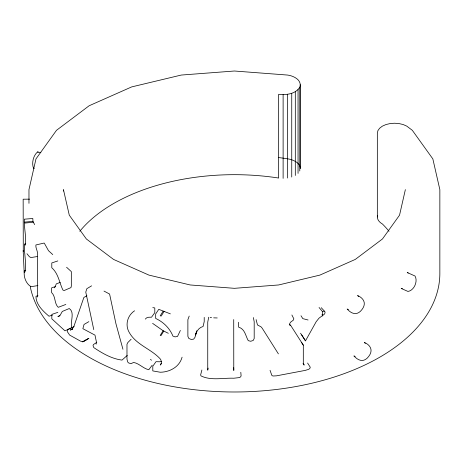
<?xml version="1.0" encoding="UTF-8"?>
<svg xmlns="http://www.w3.org/2000/svg" width="463" height="463" viewBox="0 0 463 463"><rect width="100%" height="100%" fill="white"/><g stroke="black" fill="none" stroke-linecap="round" stroke-linejoin="round"><path stroke-width="0.69" d="M23.167 250.471L24.169 272.256M25.233 271.48C26.46 262.249 24.059 253.255 24.348 244.07L25.754 243.955M25.17 245.228C26.599 236.46 23.856 227.923 24.342 219.184L32.804 218.495L32.96 221.337L34.609 224.613M208.703 317.224L207.742 322.132L207.742 370.192L208.153 368.091M299.775 170.997L299.775 87.247C302.339 80.03 293.42 75.787 287.581 75.058L234.411 71.013L181.236 75.058L131.689 86.905L89.139 105.755L56.492 130.317L35.969 158.925L28.966 189.627L28.966 203.344M405.362 189.627L399.54 215.168L382.461 238.972L355.295 259.413L319.887 275.103L278.657 284.959L234.411 288.322L190.166 284.959L148.93 275.103L113.528 259.413L86.355 238.972L69.282 215.168L63.454 189.627L63.454 191.069M23.283 251.438L23.156 199.206L29.591 199.154M201.891 370.001L200.641 374.885L200.965 375.887C210.925 380.864 223.125 377.779 233.844 378.225L239.562 377.565L240.714 376.772L241.096 375.8L240.806 372.281M196.787 330.727L195.502 334.98C196.497 331.167 199.049 327.48 203.066 326.508L204.218 321.617L204.218 317.375M196.225 333.152L194.923 337.405L193.679 339.113L191.283 339.489L188.829 338.447L187.88 336.404L187.88 319.678L189.217 316.055M96.159 344.131L96.379 341.792L94.984 335.125L82.86 328.684L84.034 324.441L88.873 321.652M182.092 357.176C179.511 366.893 169.805 372.136 160.227 372.235L152.79 370.915L152.79 366.256L156.002 361.684L159.77 361.782L161.674 361.325M180.367 330.437L177.52 336.433L175.066 336.885L172.93 336.08C169.695 328.18 163.491 322.063 155.678 318.434L155.678 313.937L158.768 309.336L170.378 313.868M300.533 333.198L305.499 340.855L316.148 321.756L318.949 318.231L324.609 313.983L325.078 312.537L324.864 311.616L321.258 307.71M72.078 329.338L74.063 325.946L83.861 297.472L86.888 295.73M164.087 311.391L161.228 316.044L160.227 315.807L163.126 311.165M163.809 331.051L160.939 335.704L160.227 335.374L163.126 330.732L168.312 333.296M161.315 363.31L160.227 365.052L160.962 364.352L161.518 362.078L160.655 359.386C151.65 349.056 136.562 345.155 129.443 332.816C124.773 325.321 127.29 315.581 134.571 310.783M79.798 231.263A170.957 98.7 0 0 1 278.657 178.041L278.657 94.29C286.076 95.164 295.458 94.174 299.775 87.247M152.182 365.203L148.797 369.734C143.183 368.525 139.213 363.42 133.633 362.448L130.977 363.658L128.633 362.957L127.713 362.02L126.978 359.161L126.978 344.275L127.817 342.579L131.122 339.252M54.333 287.836L55.097 286.962L56.289 283.877L60.213 282.424M145.289 319.117L146.568 317.878L148.664 317.236L151.528 317.207L154.798 312.647L154.798 307.941L152.796 307.623M127.25 355.439L122.029 360.087C111.693 358.825 102.306 353.263 93.81 347.615L93.028 345.624L93.376 344.582L96.779 342.365M91.605 285.839L86.853 288.68L85.771 292.107L93.769 329.61M87.646 339.055L82.761 341.821L80.388 341.063L69.624 335.073L67.257 331.543L67.436 329.633L74.138 326.565M40.854 152.738L37.544 151.945C33.261 155.591 31.438 163.236 33.596 168.428L34.274 168.596M72.245 329.222L70.249 330.078L72.639 328.927M37.173 297.078L37.584 295.29L37.584 254.343C37.891 251.044 35.408 248.237 35.894 244.956L44.159 243.046M65.821 304.446L58.263 307.322C54.154 303.601 55.867 296.563 51.63 292.593L51.63 287.847L55.658 286.493M59.837 315.835L57.892 316.576L60.057 315.425L62.314 311.431L69.247 308.543C75.209 312.357 69.855 322.265 71.753 327.839L64.936 330.814L51.821 318.822L51.821 314.4L57.858 312.363M57.829 260.918L51.792 262.955L51.792 267.741C58.419 273.575 59.351 282.685 62.91 290.029L64.114 290.556L70.966 287.604L71.331 286.099L71.331 271.619L66.574 267.255M52.4 315.135L48.997 316.217C43.175 311.234 35.819 304.561 35.981 296.216L37.989 295.793M37.897 285.584L31.033 286.69C25.783 283.587 23.434 276.648 24.342 270.722L25.749 270.606M37.144 256.566L30.963 257.555L29.418 256.745L26.958 253.724M319.053 307.484L322.358 311.431L324.216 311.148M33.423 222.217L25.002 223.056L24.527 222.142L32.96 221.337M402.393 288.385L401.19 288.437L407.972 291.441C414.113 290.504 418.13 281.296 415.004 276.017L407.226 272.522L408.221 273.014M217.222 317.954L213.657 317.844M210.121 317.404L211.533 317.577M37.544 151.945L38.221 152.113M24.527 272.533L24.817 272.603M308.08 320.002L302.837 318.642L300.996 315.743M348.448 309.678L347.152 309.012C351.868 314.325 357.401 315.621 361.904 309.631C366.476 303.809 364.254 298.525 357.61 295.492L358.547 296.621M355.196 356.551L353.9 355.885C358.622 361.198 364.15 362.494 368.652 356.504C373.23 350.676 371.002 345.392 364.358 342.365L365.295 343.488M103.996 291.077L109.592 294.046L115.941 323.73L122.944 349.264M150.359 359.485L151.575 360.185M163.126 330.732L152.611 323.365M52.753 254.586L48.493 250.68L44.465 243.44M321.976 314.614L322.804 315.604M307.582 363.033L310.268 367.223L309.886 368.34L308.752 369.312L305.279 370.388L276.486 375.834L272.95 376.002L271.856 375.452L270.051 370.325M303.028 363.386L304.156 365.122L303.311 362.992L303.311 345.155L290.527 325.148M301.708 334.98L305.499 340.855M278.396 353.877L262.151 328.14L261.016 326.837L257.463 324.939L256.108 319.609M301.459 342.261L303.311 345.155M291.881 314.979L293.831 318.816L293.426 320.06L290.579 322.213L289.624 323.747L290.243 325.634L289.635 324.453M253.383 317.566L254.193 321.768L254.193 338.499L253.215 340.455L250.709 341.266L248.266 340.67C245.552 335.947 244.979 328.933 238.676 327.196L238.37 322.265M233.722 319.574L233.78 370.452L233.722 367.634M377.333 216.997L377.333 133.246L377.895 130.664L379.596 128.257L382.316 126.185L385.876 124.588L390.025 123.58L394.488 123.227L398.961 123.552L403.134 124.53L406.722 126.104L412.325 130.317L432.847 158.925L439.85 189.627L439.85 273.373A205.439 118.609 0 0 1 246.003 391.796A205.439 118.609 0 0 1 30.28 286.742M322.358 311.431L322.358 316.003M300.36 84.671L300.36 168.422A17.241 9.954 0 0 0 287.581 158.809A205.439 118.609 0 0 0 278.46 157.524M298.05 89.648L298.05 173.399M295.313 91.709L295.313 175.46M291.742 93.294L291.742 177.045M287.581 94.29L287.581 178.041M283.119 94.626L283.119 178.377M389.018 231.263A170.957 98.7 0 0 0 382.461 224.028A17.258 9.96 0 0 1 377.467 215.694M88.827 338.378L82.761 341.821L88.827 338.372"/></g></svg>
